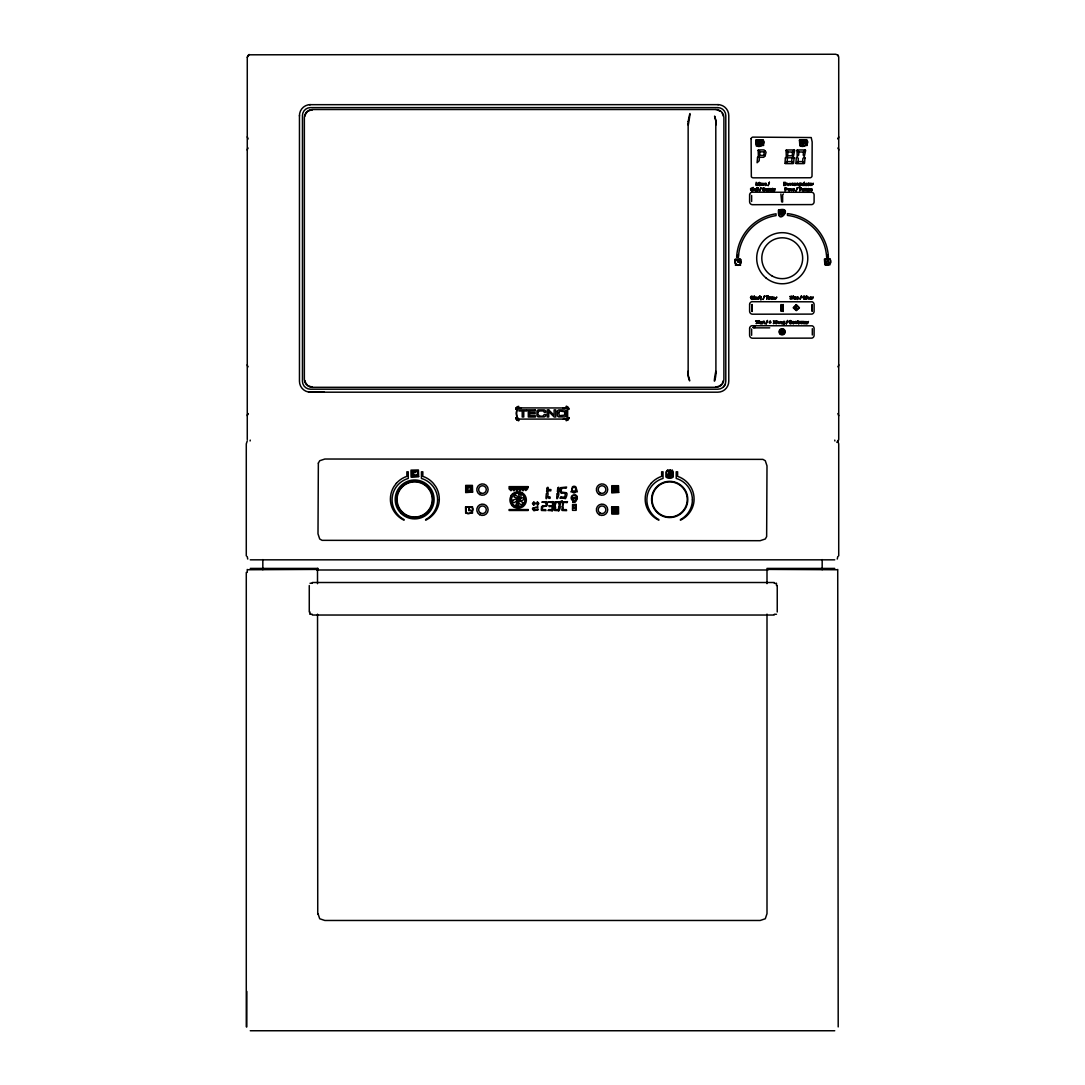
<?xml version="1.0" encoding="UTF-8"?>
<svg xmlns="http://www.w3.org/2000/svg" width="1085" height="1085" viewBox="0 0 1085 1085"><rect width="100%" height="100%" fill="white"/><g stroke="black" fill="none" stroke-linecap="round" stroke-linejoin="round"><path stroke-width="1.5" d="M246.797 1026.912L246.838 991.432M688.148 372.562L688.148 123.799M781.648 201.905L780.875 193.957M247.271 439.588L247.271 57.234L248.56 54.806L835.735 54.25L837.851 55.132L838.719 57.234L838.719 439.588L836.833 442.368M567.374 418.186L567.469 409.086L566.465 407.974L518.589 407.906C515.755 409.615 515.904 417.63 518.766 419.095L566.167 419.081L567.496 417.711L567.469 409.086M250.242 440.103L250.106 440.971M247.271 572.405L247.271 569.422M413.399 474.755L413.06 475.637L413.86 475.271M247.271 57.234L249.157 54.453M247.271 415.691L247.828 413.982M838.163 138.527L838.719 136.832M837.267 559.046L837.783 556.524M247.271 440.876L246.281 443.873L246.281 555.845M247.488 414.592L248.153 413.575M837.851 138.948L838.515 137.931M837.851 441.704L838.515 440.686M310.025 614.273L309.998 611.994M776.494 585.547L776.48 583.269M838.203 1026.912L837.728 569.422M783.397 193.944L782.624 194.934L782.624 202.041M312.236 583.269L310.025 583.269M774.27 614.273L776.48 614.273M247.611 569.747L316.386 569.422M521.383 407.892C515.239 405.749 515.104 417.481 518.766 419.095M563.332 419.095L566.641 418.946M753.451 327.86L769.74 327.86M309.442 104.675L718.46 104.648M250.269 559.833L834.731 559.833M250.269 568.418L318 568.418L318 569.422M834.731 568.418L767 568.418L767 583.649M768.614 569.422L837.389 569.747M316.657 569.991L768.058 569.991M312.29 582.509L774.202 582.509M312.29 615.032L774.202 615.032M250.269 1030.75L834.731 1030.75M308.764 392.065L324.293 392.187M562.952 407.892L566.465 407.974M469.656 486.623L468.869 486.623A1.98 1.98 0 0 0 467.866 487.192C464.149 492.956 474.389 492.97 470.659 487.192M774.27 583.269L776.236 583.527M310.256 614.029L312.236 614.273M518.725 505.759L515.877 505L517.803 500.361L517.911 503.074A5.14 5.14 0 0 0 518.318 504.756L518.657 505.488M413.304 472.965L413.168 472.111L413.955 472.368M575.769 495.221L572.934 495.153A2.97 2.97 0 0 0 572.012 495.818A3.119 3.119 0 0 0 571.388 496.821A2.97 2.97 0 0 0 572.5 500.416C573.45 502.233 575.701 501.284 576.718 499.792A2.78 2.78 0 0 0 577.301 498.503L576.949 496.401M247.733 559.046L247.217 556.524M413.249 473.358L412.49 473.779L413.209 474.226A1.831 1.831 0 0 0 413.385 474.701M414.158 472.178L415.853 471.46L415.772 472.572A1.492 1.492 0 0 0 415.012 472.355A1.492 1.492 0 0 0 413.534 473.63A1.492 1.492 0 0 0 414.565 475.284A1.492 1.492 0 0 0 416.355 474.511L417.115 475.149L416.179 475.379A1.831 1.831 0 0 1 415.27 475.664L414.701 476.356L414.416 475.583A1.831 1.831 0 0 1 413.86 475.284M837.851 55.132L838.515 56.135M837.851 413.575L838.719 415.691M247.271 136.832L248.153 138.948M837.728 440.876L838.719 443.873L838.719 555.845M834.894 440.971L834.758 440.103M318 913.638L319.709 918.764L324.835 920.473L760.165 920.473L765.291 918.764L767 913.638L767 614.11M715.91 372.562L715.802 120.042C714.038 113.911 714.283 115.268 715.897 121.303A25.104 25.104 0 0 1 715.788 125.1M317.498 568.418L317.512 583.676M317.539 614.164L317.742 914.058M822.172 559.589L822.172 569.747M812.312 328.687L812.312 334.994M777.24 585.547L777.24 611.994M751.62 195.503L751.62 201.471M751.62 328.986L751.62 335.292M309.266 585.547L309.266 611.994M299.46 115.58L299.46 381.242A10.945 10.945 0 0 0 310.405 392.187L717.836 392.187A10.945 10.945 0 0 0 728.781 381.242L728.781 115.58A10.945 10.945 0 0 0 717.836 104.635M262.828 559.589L262.828 569.747M246.281 572.405L246.281 1026.763M299.46 115.932A10.958 10.958 0 0 1 310.418 104.621M725.268 384.198A7.961 7.961 0 0 1 723.492 386.897M304.966 116.122A7.473 7.473 0 0 1 307.041 112.203M308.235 111.24A7.473 7.473 0 0 1 312.317 110.019M723.275 380.699A7.473 7.473 0 0 1 722.176 383.425M721.213 384.619A7.473 7.473 0 0 1 715.924 386.802M312.317 386.802A7.473 7.473 0 0 1 308.235 385.582M307.041 384.619A7.473 7.473 0 0 1 304.966 380.699M717.293 110.141A7.473 7.473 0 0 1 720.02 111.24M722.176 113.396A7.473 7.473 0 0 1 723.275 116.122M248.153 366.798A2.984 2.984 0 0 1 247.271 364.682M247.271 150.178A2.984 2.984 0 0 1 248.153 148.062M838.719 364.682A2.984 2.984 0 0 1 837.851 366.798M837.851 148.062A2.984 2.984 0 0 1 838.719 150.178M469.751 486.623A1.98 1.98 0 0 1 470.754 487.192M575.85 495.208A3.119 3.119 0 0 1 577.03 496.401M523.255 506.41A8.273 8.273 0 0 0 525.506 503.603A8.205 8.205 0 0 0 525.506 496.387A8.273 8.273 0 0 0 521.722 492.522M514.426 507.387A8.273 8.273 0 0 1 511.618 505.135M510.642 496.306A8.273 8.273 0 0 1 512.893 493.499M523.282 506.383A8.205 8.205 0 0 1 514.534 507.36M511.754 505.135A8.205 8.205 0 0 1 510.777 496.387M513.002 493.607A8.205 8.205 0 0 1 521.749 492.631M411.69 470.768L411.717 476.437L417.833 476.41L417.793 470.727L411.69 470.768M466.224 507.4C463.702 523.065 482.486 504.471 466.252 507.373M466.224 486.094L466.224 491.925L471.839 491.953L471.867 486.094L466.252 486.053M470.456 488.236L470.456 490.217L468.11 490.257C466.564 488.345 469.764 485.822 470.456 488.236M575.647 488.399L575.647 490.949L572.636 491.003C570.629 488.535 574.765 485.293 575.647 488.399M612.32 507.509L612.306 513.341L617.935 513.381L617.921 507.482L612.32 507.509M612.32 486.405L612.306 492.237L617.935 492.264L617.962 486.405L612.388 486.351M752.122 304.573L752.136 311.436L752.122 304.573M756.408 140.507C754.048 155.575 774.826 137.063 756.408 140.507M781.159 306.784L781.159 311.354L781.146 304.505L781.159 306.784M783.099 304.573L783.112 311.436L783.099 304.573M812.136 306.784L812.136 311.354L812.122 304.505L812.136 306.784M825.034 259.437C822.878 273.542 838.922 256.643 825.075 259.329M830.567 262.692L829.849 264.903L824.871 264.835L824.424 259.125L830.039 258.65L830.567 262.692M688.27 371.26C686.385 375.207 692.366 388.335 688.161 375.057A25.091 25.091 0 0 1 688.27 371.26M749.613 194.744L749.599 201.715A2.943 2.943 0 0 0 752.542 204.699L811.933 204.59A2.943 2.943 0 0 0 814.103 202.041L814.116 195.069A2.943 2.943 0 0 0 812.258 192.303L751.783 192.194A2.943 2.943 0 0 0 749.613 194.744M749.613 304.248L749.599 311.219A2.943 2.943 0 0 0 752.542 314.202L811.933 314.107A2.943 2.943 0 0 0 814.103 311.544L814.116 304.573A2.943 2.943 0 0 0 812.258 301.806L751.783 301.698A2.943 2.943 0 0 0 749.613 304.248M749.613 328.28L749.599 335.238A2.943 2.943 0 0 0 752.542 338.222L811.933 338.127A2.943 2.943 0 0 0 814.103 335.563L814.116 328.606A2.943 2.943 0 0 0 812.258 325.825L751.783 325.717A2.943 2.943 0 0 0 749.613 328.28M519.064 496.821C517.138 502.843 523.635 495.343 519.823 494.448A3.499 3.499 0 0 0 518.711 494.299L519.064 496.821M688.148 121.669L688.27 125.1C691.918 104.214 688.853 117.044 688.148 121.669M715.924 373.552C715.53 380.686 712.655 387.318 715.788 371.26L715.924 373.552M558.843 412.49L559.277 415.677L564.675 415.162A43.658 43.658 0 0 0 564.675 411.676L559.589 411.039L558.843 412.49M538.431 411.69C535.637 416.084 543.599 417.969 544.195 414.456L545.728 414.456L545.66 415.392A1.722 1.722 0 0 1 544.209 416.898L538.377 416.898A1.722 1.722 0 0 1 536.953 415.419L536.953 411.364A1.722 1.722 0 0 1 538.594 409.886L543.978 409.886A1.709 1.709 0 0 1 545.619 411.405L545.687 412.205L544.155 412.205L543.449 410.998A38.382 38.382 0 0 0 539.109 411.012L538.431 411.69M761.385 322.218C758.361 322.543 760.748 324.646 761.846 323.683C762.741 320.292 758.008 321.879 761.385 322.218M775.477 298.158C774.853 302.132 771.191 294.442 775.477 298.158M782.312 322.638C781.729 326.612 778.013 318.882 782.312 322.638M788.944 184.355C788.32 188.288 784.686 180.666 788.944 184.355M789.934 189.753C789.31 193.7 785.676 186.077 789.934 189.753M803.415 184.355C802.791 188.288 799.157 180.666 803.415 184.355M803.646 189.753C803.063 193.673 799.401 186.05 803.646 189.753M806.372 183.935L804.962 185.386L806.901 185.521L806.521 183.284L804.826 183.853L806.372 183.935M806.603 322.218C803.795 322.53 805.585 324.483 807.145 323.818C807.972 320.401 803.253 321.784 806.603 322.218M809.356 298.009C808.488 302.05 805.206 294.157 809.356 298.009M811.363 297.588C808.325 297.941 810.726 300.002 811.824 299.053C812.706 295.662 807.986 297.263 811.363 297.588M518.413 498.585L516.148 497.717A4.489 4.489 0 0 0 514.236 497.161C512.69 493.906 518.562 495.18 518.413 498.585M777.063 322.218C775.666 326.504 775.707 317.891 777.063 322.218M557.378 411.541L557.392 415.419A1.722 1.722 0 0 0 558.816 416.898L564.702 416.898A1.722 1.722 0 0 0 566.153 415.392L566.153 411.486A1.709 1.709 0 0 0 564.512 409.886L559.033 409.886A1.722 1.722 0 0 0 557.392 411.364L557.378 411.541M751.091 138.609L751.335 176.774A2.387 2.387 0 0 0 753.329 177.832L810.332 177.764A2.387 2.387 0 0 0 812.014 176.272L812.163 141.932L811.227 137.551L752.773 137.117A2.387 2.387 0 0 0 751.091 138.609M750.522 297.439L751.566 299.338A1.967 1.967 0 0 0 752.285 299.365L753.37 298.307L751.444 298.863L751.051 297.059L753.316 296.978L751.837 296.056A1.573 1.573 0 0 0 751.254 296.232L750.522 297.439M762.335 189.088L763.365 190.974A1.967 1.967 0 0 0 764.084 191.014L765.183 189.956L763.257 190.512L762.864 188.709L765.128 188.627L763.637 187.705A1.573 1.573 0 0 0 763.067 187.881L762.335 189.088M789.08 321.92L790.124 323.832A1.98 1.98 0 0 0 790.843 323.859L791.955 322.787L790.016 323.357L789.609 321.54L791.901 321.458L790.395 320.523A1.587 1.587 0 0 0 789.812 320.699L789.08 321.92M802.954 297.29L803.999 299.202A1.98 1.98 0 0 0 804.717 299.229L805.829 298.158L803.89 298.728L803.483 296.91L805.762 296.829L804.27 295.893A1.587 1.587 0 0 0 803.687 296.083L802.954 297.29M797.611 320.997C796.634 326.083 799.55 320.061 797.638 320.862M807.66 184.138C808.366 187.461 809.641 181.792 807.66 184.138M750.562 189.143L751.756 190.987A1.994 1.994 0 0 0 752.556 191.001L753.546 189.332L752.176 189.332L753.126 189.712C745.598 191.896 758.618 184.898 750.752 188.492A1.967 1.967 0 0 0 750.562 189.143M761.209 184.152L762.619 185.237L760.802 184.653L761.29 183.284L762.484 183.338L761.209 184.152M791.969 184.138L793.366 185.223L791.562 184.64L792.05 183.284L793.23 183.324L791.969 184.138M798.329 297.995C796.973 301.02 796.946 295.039 798.329 297.995M809.491 189.739C808.027 192.75 808.216 186.796 809.491 189.739M773.551 189.807C772.262 192.723 772.208 186.864 773.551 189.807M784.333 323.52C780.997 325.147 785.879 325.391 784.74 321.458C783.058 320.238 781.566 324.605 784.333 323.52M784.36 322.611C782.936 325.527 782.977 319.709 784.36 322.611M796.81 184.043C796.295 187.963 795.997 181.059 798.275 183.704C798.14 188.437 798.397 181.792 796.81 184.043M800.404 185.209C798.438 186.227 799.387 187.149 800.798 185.196C801.544 179.662 796.458 186.335 800.404 185.209M800.432 184.328C798.994 187.19 799.103 181.466 800.432 184.328M795.386 322.326C795.047 326.246 794.301 319.56 796.824 321.825C796.824 326.693 796.96 320.183 795.386 322.326M736.729 255.843L736.647 257.389L738.437 257.389L738.532 255.843L736.729 255.843M756.503 298.144C754.97 301.155 755.024 295.188 756.503 298.144M759.012 298.144C757.561 301.169 757.493 295.188 759.012 298.144M766.308 184.355C764.857 187.325 764.816 181.412 766.308 184.355M767.285 189.794C765.779 192.804 765.807 186.837 767.285 189.794M768.573 189.482L768.166 190.974L768.166 188.641L771.042 188.695L771.34 190.974L770.757 188.993L769.957 190.974L769.455 189.061L768.573 189.482M770.092 297.832L769.685 299.338L769.685 296.992L772.574 297.046L772.859 299.338L772.289 297.344L771.476 299.338L770.974 297.412L770.092 297.832M775.382 321.689C776.345 328.145 778.759 317.552 775.382 321.689M794.288 189.753C792.823 192.737 792.809 186.81 794.288 189.753M795.536 184.341C794.057 187.325 794.057 181.412 795.536 184.341M794.084 322.625C792.565 325.649 792.592 319.655 794.084 322.625M795.807 298.009C794.342 301.047 794.274 295.025 795.807 298.009M804.541 189.441L804.134 190.933L804.134 188.6L806.996 188.654L807.281 190.933L806.603 188.898L805.911 190.933L805.423 189.021L804.541 189.441M801.72 322.313L801.3 323.818L801.3 321.458L804.216 321.513L804.5 323.818L803.931 321.825L803.103 323.818L802.602 321.892L801.72 322.313M811.512 184.341C809.993 187.366 810.047 181.385 811.512 184.341M811.987 189.753C810.522 192.737 810.509 186.823 811.987 189.753M785.96 183.88L784.17 185.142L784.17 182.687L785.96 183.88M786.394 183.894L785.798 185.304L783.736 185.521L783.736 182.307L785.676 182.443L786.394 183.894M773.944 189.766C771.476 194.405 771.069 184.884 773.944 189.766M571.754 490.691L570.9 491.844L572.717 491.844A1.411 1.411 0 0 0 575.47 491.844L577.328 491.844L575.918 487.056A2.55 2.55 0 0 0 574.616 486.311L573.612 486.311A2.55 2.55 0 0 0 572.31 487.056L571.754 490.691M754.536 189.509C752.868 193.021 755.96 186.24 754.536 189.509M763.569 184.07C762.063 187.841 765.034 180.72 763.569 184.07M761.385 322.787L760.192 323.33L761.385 322.787M762.823 322.34C762.402 327.127 762.036 316.969 764.857 323.818C764.301 321.608 764.803 319.994 762.823 322.34M776.372 297.86C774.704 301.386 777.809 294.591 776.372 297.86M806.372 184.491L805.206 185.033L806.372 184.491M800.201 322.34C798.546 325.934 801.612 319.004 800.201 322.34M812.787 184.057C811.119 187.542 814.211 180.815 812.787 184.057M806.603 322.787L805.423 323.33L806.603 322.787M808.04 322.34C806.372 325.88 809.491 319.058 808.04 322.34M811.363 298.158L810.169 298.714L811.363 298.158M812.801 297.724C811.119 301.25 814.238 294.428 812.801 297.724M754.726 297.86C756.055 302.498 757.967 294.483 754.726 297.86M764.545 184.057C765.861 188.695 767.773 180.707 764.545 184.057M757.249 297.86C758.564 302.498 760.476 294.483 757.249 297.86M765.522 189.509C766.851 194.134 768.763 186.145 765.522 189.509M792.538 189.455C793.84 194.066 795.739 186.118 792.538 189.455M793.786 184.057C795.102 188.654 797 180.707 793.786 184.057M792.308 322.34C793.569 327.019 795.658 318.936 792.308 322.34M794.03 297.71C795.359 302.389 797.285 294.32 794.03 297.71M809.763 184.057C811.065 188.654 812.963 180.707 809.763 184.057M810.237 189.455C811.553 194.066 813.452 186.118 810.237 189.455M618.708 492.4L611.791 492.902L611.804 485.714L618.504 485.7L618.708 492.4M418.647 476.586L411.12 477.142L411.025 470.13L418.417 469.995L418.647 476.586M472.612 492.088L465.696 492.59L465.709 485.402L472.409 485.388L472.612 492.088M437.608 499.873C437.635 508.024 432.82 515.823 425.618 519.593L425.618 520.217C433.688 516.446 439.398 508.065 439.303 499.073A23.612 23.612 0 0 0 435.817 486.677L433.322 483.3A24.44 24.44 0 0 0 422.825 476.356L422.825 471.799L421.441 471.799L421.441 478.444A22.595 22.595 0 0 1 434.176 488.019A22.093 22.093 0 0 1 437.608 499.873M692.393 499.873C692.433 508.024 687.605 515.823 680.404 519.593L680.404 520.217C688.473 516.446 694.183 508.065 694.088 499.073A23.612 23.612 0 0 0 690.616 486.677L688.107 483.3A24.44 24.44 0 0 0 677.61 476.356L677.61 471.799L676.226 471.799L676.226 478.444A22.595 22.595 0 0 1 688.975 488.019A22.093 22.093 0 0 1 692.393 499.873M785.391 157.935L784.957 163.238L787.167 161.204L787.398 158.451L786.232 157.176L785.391 157.935M787.425 188.641L784.984 190.933L784.984 187.719L787.425 188.641M794.044 157.935L793.596 163.225L791.752 161.19L791.982 158.451L793.366 157.176L794.044 157.935M796.322 157.935L795.888 163.238L798.099 161.204L798.329 158.451L797.177 157.176L796.322 157.935M804.975 157.935L804.541 163.225L802.683 161.19L802.914 158.451L804.297 157.176L804.975 157.935M755.797 140.196L756.259 145.905L763.637 145.431L763.189 139.721L755.797 140.196M764.206 152.185L763.989 154.775L765.061 155.982L766.105 152.185L765.237 151.235L764.206 152.185M778.515 210.097C776.982 227.402 794.695 205.526 778.515 210.097M799.442 140.196L799.903 145.905L807.281 145.431L806.833 139.721L799.442 140.196M786.069 150.34L786.299 156.416L787.683 155.128L787.927 152.388L786.069 150.34M792.511 152.361L792.267 155.128L793.42 156.416L794.708 150.354L792.511 152.361M797 150.34L797.231 156.416L798.628 155.128L798.858 152.388L797 150.34M803.442 152.361L803.212 155.128L804.351 156.416L805.653 150.354L803.442 152.361M757.547 157.406L757.086 162.736L759.147 160.824L759.405 157.881L758.334 156.688L757.547 157.406M758.157 150.286L758.374 155.982L759.676 154.775L759.893 152.198L758.157 150.286M774.527 322.869C771.015 323.995 775.978 324.198 774.758 321.174C771.666 320.183 774.582 321.336 774.527 322.869M807.267 184.03C809.017 189.197 810.943 179.852 807.267 184.03M798.736 297.995C795.82 302.986 796.105 293.506 798.736 297.995M809.885 189.739C807.037 194.663 807.321 185.291 809.885 189.739M541.605 506.519L541.279 509.76L542.324 509.394L542.554 507.007L541.605 506.519M546.42 493.797C544.25 506.749 551.058 489.416 546.42 493.797M546.976 488.318L546.637 491.613C548.861 495.411 548.969 483.802 546.976 488.318M546.257 502.64L545.986 505.257C547.776 508.309 547.83 499.005 546.257 502.64M548.915 497.079L548.793 498.34L550.054 498.34L550.176 497.079L548.915 497.079M549.675 489.566L549.553 490.827L550.8 490.827L550.922 489.566L549.675 489.566M552.319 507.007C550.434 517.152 556.279 503.874 552.319 507.007M552.753 502.64L552.496 505.257C554.272 508.295 554.327 499.032 552.753 502.64M554.611 506.519L554.286 509.76L555.33 509.394L555.561 507.007L554.611 506.519M555.018 502.504L554.91 506.017L555.981 502.884L555.018 502.504M557.188 493.797C555.005 506.749 561.813 489.416 557.188 493.797M557.731 488.318L557.405 491.613C559.629 495.425 559.711 483.774 557.731 488.318M558.816 507.007C556.93 517.152 562.776 503.874 558.816 507.007M559.25 502.64L558.992 505.257C560.66 508.295 560.999 499.141 559.25 502.64M560.579 488.155L560.443 492.536L561.772 488.616L560.579 488.155M562.274 506.519L561.949 509.76L562.979 509.394L563.223 507.007L562.274 506.519M562.667 502.504L562.572 506.017L563.63 502.884L562.667 502.504M565.339 493.783C563.156 506.736 569.964 489.416 565.339 493.783M670.557 475.013L669.269 476.017L668.74 474.443A2.387 2.387 0 0 1 669.296 473.982L669.716 470.687L669.865 474.036A2.36 2.36 0 0 1 670.327 474.484L670.557 475.013M532.599 508.336L532.559 508.607A2.59 2.59 0 0 0 532.599 509.204L533.956 510.764L538.418 509.489C532.152 511.876 531.189 506.017 537.767 508.065L537.834 506.681L532.599 508.336M801.788 142.569L801.422 144.196L801.395 141.66L801.788 142.569M803.904 142.366C803.185 146.923 801.707 143.423 803.266 140.901L803.904 142.366M805.45 142.569L805.084 144.196L805.043 141.66L805.45 142.569M524.231 499.073C519.43 503.399 518.101 497.866 523.947 497.608A2.997 2.997 0 0 1 524.245 499.073M789.351 183.663C791.141 188.275 791.318 182.036 789.405 183.514M790.341 189.061C791.996 193.7 792.484 187.257 790.341 189.061M777.918 321.933C779.789 326.666 779.762 320.007 777.918 321.933M318.353 463.119L318 533.847L319.709 538.987L322.096 540.344L760.165 540.696L765.291 538.987L766.647 536.6L767 465.872L765.291 460.732L762.904 459.375L324.835 459.023L319.709 460.732L318.353 463.119M755.635 321.16C760.314 323.642 752.624 323.845 758.035 323.154C754.089 320.807 760.151 320.468 755.635 321.16M789.921 296.544L791.928 298.307L789.934 298.741L792.023 298.972L792.213 297.819L790.3 296.748L792.091 296.341L789.921 296.544M786.991 188.654L785.404 189.238L785.404 188.098L786.991 188.654M734.857 259.505L735.21 260.82A3.106 3.106 0 0 0 735.779 264.428L735.427 265.364L736.091 264.686A3.106 3.106 0 0 0 739.861 264.686L740.526 265.364L740.16 264.428A3.106 3.106 0 0 0 740.729 260.82L740.377 258.867L734.857 259.505M512.663 500.375C512.201 507.522 522.861 495.045 512.663 500.375M515.999 408.245L515.768 409.398A2.997 2.997 0 0 1 518.766 406.4L515.999 408.245M568.988 417.589L568.106 419.705L565.99 420.587A2.997 2.997 0 0 0 568.988 417.589M735.237 259.654C735.25 261.716 737.271 258.027 735.237 259.654M740.77 259.939L739.468 259.518L740.77 259.939M787.29 183.853L788.524 184.124L787.357 183.745M788.28 189.265L789.514 189.536L788.347 189.156M773.808 297.656L775.056 297.941L773.808 297.656M801.761 183.853L802.995 184.124L801.761 183.853M801.991 189.265L803.239 189.536L802.059 189.156M780.63 322.137L781.892 322.421L780.63 322.137M807.674 297.507L808.935 297.792L807.674 297.507M760.843 187.691L759.595 191.028L760.843 187.691M769.387 182.253L768.139 185.589L769.387 182.253M764.369 296.042L763.108 299.392L764.369 296.042M797.353 187.664L796.105 190.987L797.353 187.664M767.421 320.509L766.159 323.886L767.421 320.509M787.574 320.509L786.313 323.886L787.574 320.509M801.449 295.88L800.188 299.257L801.449 295.88M465.546 506.953L465.696 513.273L472.49 513.205L472.504 506.79L465.614 506.831M611.642 507.061L611.791 514.019L618.586 513.937L618.504 506.817L611.642 507.061M757.913 184.559L756.191 182.307L756.191 185.535L756.598 182.782L757.533 185.535L758.863 182.836L759.269 185.535L759.269 182.307L757.913 184.559M542.107 502.124L545.999 502.64L546.474 501.623L542.107 502.124M548.603 502.124L552.509 502.64L552.984 501.623L548.603 502.124M560.687 487.667L566.044 488.304L566.628 487.043L560.687 487.667M555.113 502.124L559.006 502.64L559.48 501.623L555.113 502.124M562.762 502.124L567.035 502.64L567.523 501.623L562.762 502.124M800.093 140.399C797.312 155.413 818.66 137.456 800.093 140.399M779.166 210.314C776.724 224.527 793.162 207.723 779.166 210.314M761.914 141.091L757.262 141.064L761.914 141.091M761.914 141.85L757.262 141.823L761.914 141.85M761.914 142.528L757.262 142.501L761.914 142.528M761.914 143.301L757.262 143.261L761.914 143.301M761.914 144.061L757.262 144.02L761.914 144.061M614.639 489.199C614.015 491.885 613.893 486.433 614.639 489.199M615.439 489.199L614.571 491.071L613.54 491.071L613.54 487.328L614.571 487.328L615.439 489.199M783.234 331.21L782.136 333.109L781.037 331.21L783.234 331.21M783.79 330.884L782.136 333.76L780.481 330.884L783.79 330.884M469.724 490.908L468.829 490.99L469.724 490.908M574.711 491.844L573.49 491.844L574.711 491.844M537.916 503.806L537.4 505.393L538.825 503.44L537.292 501.812L537.767 503.074L533.522 503.074L533.996 501.812L532.45 503.44L533.888 505.393L533.372 503.806L537.916 503.806M396.378 483.3L393.869 486.677A23.612 23.612 0 0 0 390.397 499.073C390.288 508.065 396.011 516.446 404.081 520.217L404.081 519.593C396.866 515.823 392.051 508.024 392.078 499.873A22.093 22.093 0 0 1 395.51 488.019A22.595 22.595 0 0 1 408.245 478.444L408.245 471.799L406.861 471.799L406.861 476.356A24.44 24.44 0 0 0 396.378 483.3M651.163 483.3L648.654 486.677A23.612 23.612 0 0 0 645.182 499.073C645.073 508.065 650.797 516.446 658.866 520.217L658.866 519.593C651.665 515.823 646.836 508.024 646.863 499.873A22.093 22.093 0 0 1 650.295 488.019A22.595 22.595 0 0 1 663.03 478.444L663.03 471.799L661.647 471.799L661.647 476.356A24.44 24.44 0 0 0 651.163 483.3M524.462 488.982L523.011 490.813L521.478 489.01L519.986 490.813L518.549 489.064L516.962 490.854L515.497 488.928L513.937 490.854L512.405 488.982L510.994 490.718L508.987 488.752L527.69 488.752L525.832 490.556L524.462 488.982M574.209 497.825C573.612 500.144 571.402 496.157 573.395 497.947L574.575 497.418A6.754 6.754 0 0 1 574.928 497.839C577.125 496.374 575.172 500.036 574.209 497.825M761.222 296.992L760.287 297.941C758.7 290.4 761.548 305.129 760.843 297.86L761.222 296.992M796.309 305.102L793.664 307.76L796.309 310.188L798.953 307.76L796.309 305.102M796.309 304.641L793.203 307.774L796.309 310.635L799.414 307.774L796.309 304.641M523.431 503.087C519.417 508.499 515.321 496.387 523.431 503.087M764.939 150.869L763.894 151.832L760.3 151.832L758.564 149.92L764.057 149.92L764.939 150.869M759.758 155.372L758.727 156.335L759.595 157.284L763.65 157.284L764.694 156.335L763.813 155.372L759.758 155.372M787.764 155.779L786.666 156.796L787.588 157.813L791.928 157.813L793.04 156.796L792.104 155.779L787.764 155.779M794.383 149.961L792.172 152.008L788.347 152.008L786.503 149.961L794.383 149.961M805.314 149.961L803.117 152.008L799.292 152.008L797.434 149.961L805.314 149.961M787.507 161.584L785.309 163.618L793.189 163.618L791.345 161.584L787.507 161.584M798.452 161.584L796.241 163.618L804.134 163.618L802.276 161.584L798.452 161.584M542.703 505.637L542.595 506.641L546.406 506.139L542.703 505.637M561.433 492.075L561.311 493.336L566.072 492.698L561.433 492.075M549.2 505.637L549.105 506.641L552.902 506.139L549.2 505.637M667.085 471.053L666.014 471.799L666.014 477.102A5.859 5.859 0 0 0 673.175 477.102L673.175 471.799L672.103 469.9L671.493 471.378L672.564 472.124L672.564 476.749L671.452 477.359L666.638 476.749L666.638 472.124L667.695 469.9L667.085 471.053M793.366 296.015C791.765 299.623 794.776 299.853 793.366 296.015M759.08 320.631C757.493 324.252 760.49 324.483 759.08 320.631M560.931 497.079L559.914 498.11L565.041 498.34L564.688 497.079L560.931 497.079M542.297 509.638L541.483 510.465L545.945 510.642L545.674 509.638L542.297 509.638M548.793 509.638L547.979 510.465L552.075 510.642L551.804 509.638L548.793 509.638M555.303 509.638L554.489 510.465L558.585 510.642L558.3 509.638L555.303 509.638M562.966 509.638L562.139 510.465L566.614 510.642L566.343 509.638L562.966 509.638M753.153 327.358L755.35 327.358L753.153 327.358M717.836 107.618L310.405 107.618A7.961 7.961 0 0 0 302.444 115.58L302.444 381.242A7.961 7.961 0 0 0 310.405 389.203L717.836 389.203A7.961 7.961 0 0 0 725.797 381.242L725.797 115.58A7.961 7.961 0 0 0 717.836 107.618M715.924 109.517L312.317 109.517A7.961 7.961 0 0 0 304.356 117.492L304.356 379.33A7.961 7.961 0 0 0 312.317 387.304L715.924 387.304A7.961 7.961 0 0 0 723.898 379.33L723.898 117.492A7.961 7.961 0 0 0 715.924 109.517M804.283 182.307L803.89 185.521L804.283 182.307M760.3 183.189L759.907 185.535L760.3 183.189M757.018 187.746L756.625 190.974L757.018 187.746M758.022 187.746L757.615 190.974L758.022 187.746M801.245 187.719L798.709 187.719L799.767 188.098L799.767 190.933L800.188 188.098L801.245 187.719M756.028 188.641L755.621 190.974L756.028 188.641M774.826 188.641L774.432 190.974L774.826 188.641M780.576 211.06L779.776 211.643L780.576 211.06M783.478 211.06L780.997 211.643L783.478 211.06M780.576 212.484L779.776 213.067L780.576 212.484M783.478 212.484L780.997 213.067L783.478 212.484M780.576 213.745L779.776 214.315L780.576 213.745M783.478 213.745L780.997 214.315L783.478 213.745M738.587 255.111L736.796 255.111A45.923 45.923 0 0 1 776.046 213.813L776.046 215.617A44.132 44.132 0 0 0 738.587 255.111M828.262 255.111L826.458 255.111A44.132 44.132 0 0 0 787.452 215.413L787.452 213.609A45.923 45.923 0 0 1 828.262 255.111M828.316 255.843L826.526 255.843L826.621 257.389L828.411 257.389L828.316 255.843M827.801 259.681C824.885 260.78 829.727 261.77 827.801 259.681M738.248 260.183L737.868 262.204L739.794 262.204L738.248 261.756L738.248 260.183M828.533 261.756L826.58 261.756L826.58 263.736L828.533 263.736L828.533 261.756M806.697 295.934L806.291 299.202L806.697 295.934M754.238 296.096L753.844 299.338L754.238 296.096M768.288 296.096L765.725 296.096L766.797 296.476L766.797 299.338L767.217 296.476L768.288 296.096M769.075 296.992L768.682 299.338L769.075 296.992M796.553 305.861L796.065 309.334L796.553 305.861M770.214 321.146L768.94 322.028L769.835 323.303L771.096 322.408L770.214 321.146M799.17 321.458L798.777 323.818L799.17 321.458M526.822 409.859L518.969 409.859L518.969 410.971L522.224 410.971L522.224 416.993L523.757 416.993L523.757 410.971L526.822 410.971L526.822 409.859M535.353 409.859L528.314 409.859L528.314 416.993L535.353 416.993L535.353 415.772L529.738 415.772L529.738 413.833L535.149 413.833L535.149 412.612L529.738 412.612L529.738 410.971L535.353 410.971L535.353 409.859M548.698 409.859L547.206 409.859L547.206 416.993L548.739 416.993L548.739 411.568L554.191 416.993L555.778 416.993L555.778 409.859L554.137 409.859L554.137 415.338L548.698 409.859M670.34 470.063L668.848 470.063L668.848 473.494A1.655 1.655 0 0 0 668.17 475.976A1.655 1.655 0 0 0 670.747 476.112A1.655 1.655 0 0 0 670.327 473.562L671.534 472.829L671.534 471.989L670.34 471.989L670.34 470.063M528.137 486.636L509.082 486.636L509.082 487.545L528.137 487.545L528.137 486.636M616.904 487.328L615.873 487.328L615.873 491.071L616.904 491.071L616.904 487.328M562.22 501.094L561.053 501.094L561.053 502.436L562.22 502.436L562.22 501.094M575.62 501.595L572.934 502.192L575.62 501.595M576.176 504.484L572.554 504.484L572.554 508.119L576.176 508.119L576.176 504.484M575.348 505.312L573.382 505.312L573.382 507.292L575.348 507.292L575.348 505.312M469.344 508.011L468.706 510.587L471.283 510.587L469.344 509.936L469.344 508.011M576.149 508.445L572.527 508.445L572.527 510.343L576.149 510.343L576.149 508.445M614.571 508.445L613.54 508.445L613.54 512.174L614.571 512.174L614.571 508.445M616.416 508.445L615.385 508.445L615.385 512.174L616.416 512.174L616.416 508.445M528.137 509.57L509.082 509.57L509.082 510.479L528.137 510.479L528.137 509.57M567.13 406.631L565.99 406.4A2.997 2.997 0 0 1 568.988 409.398L567.13 406.631M518.766 420.587L516.65 419.705L515.768 417.589A2.997 2.997 0 0 0 518.766 420.587M573.68 500.375L573.165 500.185A2.523 2.523 0 0 1 571.998 496.821A2.59 2.59 0 0 1 573.151 495.655A2.468 2.468 0 0 1 575.362 495.642A2.59 2.59 0 0 1 576.637 496.808L576.718 497.337A2.523 2.523 0 0 1 573.68 500.361M736.389 264.401A2.699 2.699 0 0 0 740.648 262.516A2.699 2.699 0 0 0 736.878 259.776A2.699 2.699 0 0 0 736.389 264.401M779.708 333.692A3.079 3.079 0 0 0 784.997 332.946A3.079 3.079 0 0 0 781.715 328.741A3.079 3.079 0 0 0 779.708 333.692M780.101 333.38A2.577 2.577 0 0 0 784.523 332.756A2.577 2.577 0 0 0 781.783 329.243A2.577 2.577 0 0 0 780.101 333.38M772.018 275.929A20.439 20.439 0 0 0 802.669 258.23A20.439 20.439 0 0 0 772.018 240.531A20.439 20.439 0 0 0 772.018 275.929M766.159 278.085A25.552 25.552 0 0 0 807.471 262.231A25.552 25.552 0 0 0 773.076 234.374A25.552 25.552 0 0 0 766.159 278.085M513.476 504.945A6.795 6.795 0 0 0 524.76 501.555A6.795 6.795 0 0 0 516.175 493.485A6.795 6.795 0 0 0 513.476 504.945M405.587 515.131A18.119 18.119 0 0 0 432.766 499.453A18.119 18.119 0 0 0 405.587 483.761A18.119 18.119 0 0 0 405.587 515.131M401.165 513.476A19.462 19.462 0 0 0 433.539 504.105A19.462 19.462 0 0 0 409.235 480.75A19.462 19.462 0 0 0 401.165 513.476M402.467 512.134A17.591 17.591 0 0 0 431.721 503.657A17.591 17.591 0 0 0 409.75 482.554A17.591 17.591 0 0 0 402.467 512.134M660.616 515.131A18.119 18.119 0 0 0 687.795 499.453A18.119 18.119 0 0 0 660.616 483.761A18.119 18.119 0 0 0 660.616 515.131M657.496 512.134A17.591 17.591 0 0 0 686.751 503.657A17.591 17.591 0 0 0 664.779 482.554A17.591 17.591 0 0 0 657.496 512.134M480.56 492.875A3.811 3.811 0 0 0 486.283 489.566A3.811 3.811 0 0 0 480.56 486.27A3.811 3.811 0 0 0 480.56 492.875M479.624 494.489A5.683 5.683 0 0 0 488.142 489.566A5.683 5.683 0 0 0 479.624 484.656A5.683 5.683 0 0 0 479.624 494.489M480.56 513.069A3.811 3.811 0 0 0 486.283 509.76A3.811 3.811 0 0 0 480.56 506.464A3.811 3.811 0 0 0 480.56 513.069M479.624 514.683A5.683 5.683 0 0 0 488.142 509.76A5.683 5.683 0 0 0 479.624 504.851A5.683 5.683 0 0 0 479.624 514.683M600.127 513.069A3.811 3.811 0 0 0 605.85 509.76A3.811 3.811 0 0 0 600.127 506.464A3.811 3.811 0 0 0 600.127 513.069M599.205 514.683A5.683 5.683 0 0 0 607.722 509.76A5.683 5.683 0 0 0 599.205 504.851A5.683 5.683 0 0 0 599.205 514.683M600.127 492.875A3.811 3.811 0 0 0 605.85 489.566A3.811 3.811 0 0 0 600.127 486.27A3.811 3.811 0 0 0 600.127 492.875M599.205 494.489A5.683 5.683 0 0 0 607.722 489.566A5.683 5.683 0 0 0 599.205 484.656A5.683 5.683 0 0 0 599.205 494.489"/></g></svg>
